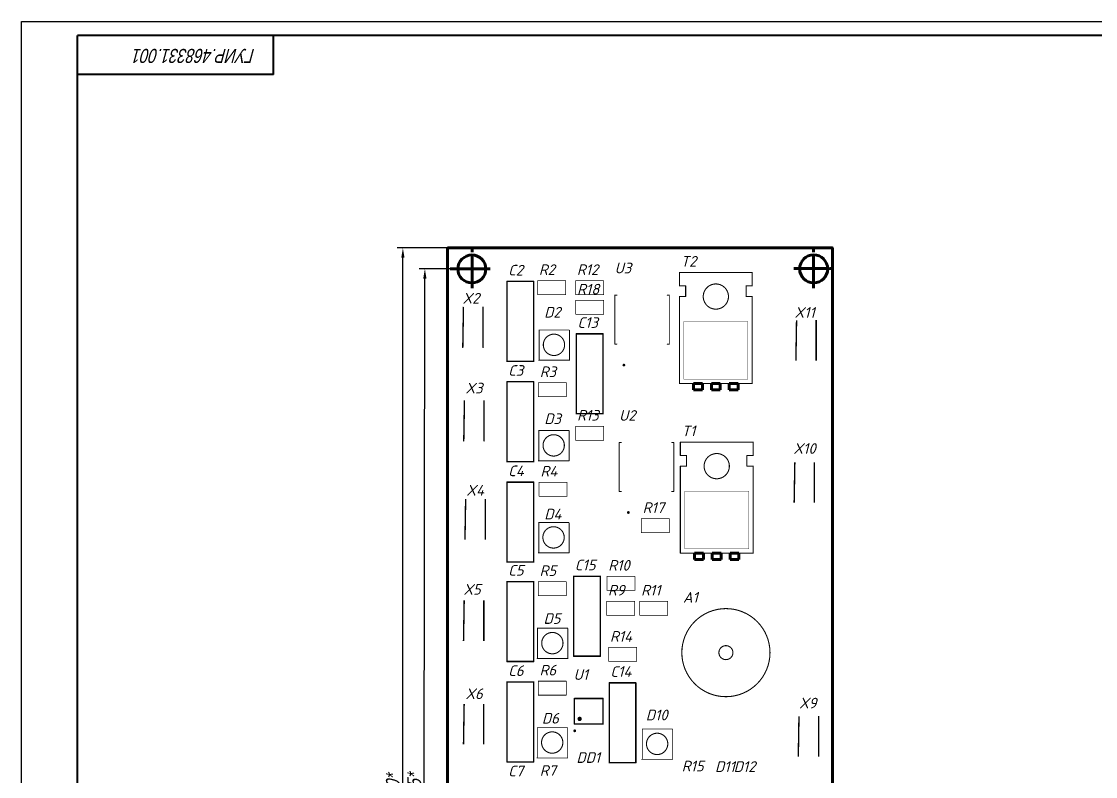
# Model space of a CAD drawing. Header units: millimetres. Extents: x 0 to 9139, y -367 to 2333.
# Drawn here: x 7093.9 to 7477.6, y 2062.6 to 2332.6 of the extents above; entities that cross this region are included whole.
import ezdxf

# ---------------------------------------------------------------- set-up
doc = ezdxf.new("R2010")
doc.units = ezdxf.units.MM
doc.header["$LTSCALE"] = 0.5
doc.linetypes.add('штрихпунктирная', pattern=[25.4, 12.7, -6.35, 0, -6.35])
doc.layers.get('0').update_dxf_attribs({"lineweight": 60})
doc.layers.get('Defpoints').update_dxf_attribs({"color": 5})
doc.layers.add('3-размеры', color=6, linetype='Continuous')
doc.layers.add('KONTUR', color=7, linetype='Continuous')
doc.layers.add('Основная', color=7, linetype='Continuous', lineweight=40)
doc.styles.add('ESKD', font='standarteskd.shx', dxfattribs={"width": 0.8, "oblique": 15})
doc.styles.get("Standard").update_dxf_attribs({"font": 'isocpeui.ttf', "width": 0.9})
doc.dimstyles.new('ISO-25', dxfattribs={"dimtxt": 3.5, "dimasz": 3.5, "dimexe": 2, "dimexo": 0, "dimgap": 1, "dimtad": 1, "dimtoh": 1, "dimdec": 0, "dimtxsty": 'Standard', "dimcen": 2.5, "dimadec": 0, "dimazin": 0, "dimtfac": 1, "dimtdec": 0, "dimtmove": 0, "dimatfit": 3, "dimldrblk": 'DOTSMALL', "dimfxl": 1, "dimarcsym": 0})

# ---------------------------------------------------------------- blocks, each defined once
blk = doc.blocks.new('*D165')
at = {"layer": '3-размеры', "color": 0, "lineweight": -2, "transparency": 16777216}
for p, q in [((7254.93, 2244.12), (7236.04, 2244.15)), ((7237.51, 1875.71), (7238.03, 2240.65)), ((7254.4, 1872.18), (7235.51, 1872.21))]:
    blk.add_line(p, q, dxfattribs=at)
at = {"layer": '3-размеры', "color": 0, "transparency": 16777216}
for points in [[(7237.45, 2240.65), (7238.61, 2240.65), (7238.04, 2244.15)], [(7236.93, 1875.71), (7238.1, 1875.71), (7237.51, 1872.21)]]:
    blk.add_solid(points, dxfattribs=at)
at = {"layer": 'Defpoints', "color": 0, "transparency": 16777216}
for p in [(7238.04, 2244.15), (7254.93, 2244.12), (7254.4, 1872.18)]:
    blk.add_point(p, dxfattribs=at)
at = {"layer": '3-размеры', "color": 0, "lineweight": 30, "transparency": 16777216, "insert": (7234.27, 2058.18), "char_height": 5, "attachment_point": 5, "rotation": 89.919, "style": 'ESKD'}
blk.add_mtext('145*', dxfattribs=at)
blk = doc.blocks.new('_DotSmall')
at = {"color": 0, "linetype": 'ByBlock', "const_width": 0.5}
blk.add_lwpolyline([(-0.0625, 0, 1), (0.0625, 0, 1)], format="xyb", close=True, dxfattribs=at)
blk = doc.blocks.new('*D166')
at = {"layer": '3-размеры', "color": 0, "lineweight": -2, "transparency": 16777216}
for p, q in [((7246.16, 2251.59), (7228.18, 2251.59)), ((7230.18, 1867.59), (7230.18, 2248.09)), ((7246.16, 1864.09), (7228.18, 1864.09))]:
    blk.add_line(p, q, dxfattribs=at)
at = {"layer": '3-размеры', "color": 0, "transparency": 16777216}
for points in [[(7229.59, 2248.09), (7230.76, 2248.09), (7230.18, 2251.59)], [(7229.59, 1867.59), (7230.76, 1867.59), (7230.18, 1864.09)]]:
    blk.add_solid(points, dxfattribs=at)
at = {"layer": 'Defpoints', "color": 0, "transparency": 16777216}
for p in [(7230.18, 2251.59), (7246.16, 2251.59), (7246.16, 1864.09)]:
    blk.add_point(p, dxfattribs=at)
at = {"layer": '3-размеры', "color": 0, "lineweight": 30, "transparency": 16777216, "insert": (7226.68, 2057.84), "char_height": 5, "attachment_point": 5, "rotation": 90, "style": 'ESKD'}
blk.add_mtext('150*', dxfattribs=at)

msp = doc.modelspace()

# ---------------------------------------------------------------- linework, layer by layer
for p, q in [((7246.16, 2251.59), (7246.16, 1876.59)), ((7371.16, 2251.59), (7246.16, 2251.59)), ((7371.16, 2251.59), (7383.66, 2251.59)), ((7383.66, 2251.59), (7383.66, 1864.09)), ((7334.05, 2200.89), (7334.05, 2203.11)), ((7334.05, 2203.11), (7337.22, 2203.11)), ((7337.22, 2203.11), (7337.22, 2200.89)), ((7340.4, 2200.89), (7340.4, 2203.11)), ((7340.4, 2203.11), (7343.57, 2203.11)), ((7343.57, 2203.11), (7343.57, 2200.89)), ((7346.75, 2200.89), (7346.75, 2203.11)), ((7346.75, 2203.11), (7349.92, 2203.11)), ((7349.92, 2203.11), (7349.92, 2200.89)), ((7337.22, 2200.89), (7334.05, 2200.89)), ((7343.57, 2200.89), (7340.4, 2200.89)), ((7349.92, 2200.89), (7346.75, 2200.89)), ((7334.37, 2140.25), (7334.37, 2142.47)), ((7334.37, 2142.47), (7337.54, 2142.47)), ((7337.54, 2142.47), (7337.54, 2140.25)), ((7340.72, 2140.25), (7340.72, 2142.47)), ((7340.72, 2142.47), (7343.89, 2142.47)), ((7343.89, 2142.47), (7343.89, 2140.25)), ((7347.07, 2140.25), (7347.07, 2142.47)), ((7347.07, 2142.47), (7350.24, 2142.47)), ((7350.24, 2142.47), (7350.24, 2140.25)), ((7337.54, 2140.25), (7334.37, 2140.25)), ((7343.89, 2140.25), (7340.72, 2140.25)), ((7350.24, 2140.25), (7347.07, 2140.25))]:
    msp.add_line(p, q)
at = {"linetype": 'штрихпунктирная'}
for p, q in [((7254.93, 2237.26), (7254.93, 2251.18)), ((7376.89, 2237.26), (7376.89, 2251.19)), ((7247.1, 2244.12), (7261.33, 2244.12)), ((7369.82, 2244.24), (7384.05, 2244.24))]:
    msp.add_line(p, q, dxfattribs=at)
at = {"color": 0}
for p, q in [((7254.93, 2249.09), (7254.93, 2239.09)), ((7376.89, 2249.13), (7376.89, 2239.13)), ((7259.82, 2244.12), (7249.82, 2244.13)), ((7371.94, 2244.24), (7381.94, 2244.24))]:
    msp.add_line(p, q, dxfattribs=at)
for points, const_width in [([(7383.91, 2251.84), (7246.16, 2251.59)], 0.5), ([(7246.16, 1864.09), (7246.16, 2251.59)], 0.5), ([(7383.91, 1864.09), (7383.91, 2251.59)], 0.5), ([(7328.97, 2242.8), (7355, 2242.8)], 0.381), ([(7328.97, 2238.04), (7328.97, 2242.8)], 0.381), ([(7355, 2238.04), (7355, 2242.8)], 0.381), ([(7267.37, 2239.63), (7276.9, 2239.63)], 0.5), ([(7267.37, 2211.05), (7267.37, 2239.63)], 0.5), ([(7276.9, 2211.05), (7276.9, 2239.63)], 0.5), ([(7278.29, 2234.9), (7278.29, 2239.9)], 0.25), ([(7278.29, 2239.9), (7288.29, 2239.9)], 0.25), ([(7288.29, 2234.9), (7288.29, 2239.9)], 0.25), ([(7291.86, 2234.9), (7291.86, 2239.9)], 0.25), ([(7291.86, 2239.9), (7301.86, 2239.9)], 0.25), ([(7301.86, 2234.9), (7301.86, 2239.9)], 0.25), ([(7328.97, 2238.04), (7331.19, 2238.04)], 0.381), ([(7331.19, 2234.23), (7331.19, 2238.04)], 0.381), ([(7352.78, 2234.23), (7352.78, 2238.04)], 0.381), ([(7352.78, 2238.04), (7355, 2238.04)], 0.381), ([(7278.29, 2234.9), (7288.29, 2234.9)], 0.25), ([(7291.86, 2234.9), (7301.86, 2234.9)], 0.25), ([(7305.88, 2217.22), (7305.88, 2234.72)], 0.318), ([(7305.88, 2234.72), (7306.63, 2234.72)], 0.318), ([(7324.63, 2234.72), (7325.38, 2234.72)], 0.318), ([(7325.38, 2217.22), (7325.38, 2234.72)], 0.318), ([(7328.97, 2203.11), (7328.97, 2234.23)], 0.381), ([(7328.97, 2234.23), (7331.19, 2234.23)], 0.381), ([(7352.78, 2234.23), (7355, 2234.23)], 0.381), ([(7355, 2203.11), (7355, 2234.23)], 0.381), ([(7251.58, 2216.06), (7251.82, 2230.55)], 0.5), ([(7251.58, 2230.56), (7251.82, 2230.56)], 0.025), ([(7258.83, 2216.06), (7258.83, 2230.57)], 0.5), ([(7258.59, 2230.56), (7258.83, 2230.56)], 0.025), ([(7291.94, 2227.92), (7291.94, 2232.92)], 0.25), ([(7291.94, 2232.92), (7301.94, 2232.92)], 0.25), ([(7301.94, 2227.92), (7301.94, 2232.92)], 0.25), ([(7291.94, 2227.92), (7301.94, 2227.92)], 0.25), ([(7370.58, 2211.28), (7370.82, 2225.78)], 0.5), ([(7377.83, 2211.28), (7377.83, 2225.79)], 0.5), ([(7278.7, 2222.28), (7289.7, 2222.28)], 0.318), ([(7278.86, 2211.45), (7278.86, 2222.28)], 0.318), ([(7289.7, 2211.45), (7289.7, 2222.28)], 0.318), ([(7330.56, 2225.34), (7353.42, 2225.34)], 0.127), ([(7330.56, 2204.7), (7330.56, 2225.34)], 0.127), ([(7353.42, 2204.7), (7353.42, 2225.34)], 0.127), ([(7292.14, 2220.89), (7301.66, 2220.89)], 0.5), ([(7292.14, 2192.32), (7292.14, 2220.89)], 0.5), ([(7301.66, 2192.32), (7301.66, 2220.89)], 0.5), ([(7305.88, 2217.22), (7306.63, 2217.22)], 0.318), ([(7324.63, 2217.22), (7325.38, 2217.22)], 0.318), ([(7267.37, 2211.05), (7276.9, 2211.05)], 0.5), ([(7278.7, 2211.45), (7289.7, 2211.45)], 0.318), ([(7267.37, 2203.75), (7276.9, 2203.75)], 0.5), ([(7267.37, 2175.17), (7267.37, 2203.75)], 0.5), ([(7276.9, 2175.17), (7276.9, 2203.75)], 0.5), ([(7278.61, 2198.39), (7278.61, 2203.39)], 0.25), ([(7278.61, 2203.39), (7288.61, 2203.39)], 0.25), ([(7288.61, 2198.39), (7288.61, 2203.39)], 0.25), ([(7328.97, 2203.11), (7355, 2203.11)], 0.381), ([(7330.56, 2204.7), (7353.42, 2204.7)], 0.127), ([(7251.93, 2182.65), (7252.17, 2197.14)], 0.5), ([(7251.93, 2197.15), (7252.18, 2197.15)], 0.025), ([(7259.18, 2182.65), (7259.18, 2197.16)], 0.5), ([(7258.94, 2197.15), (7259.18, 2197.15)], 0.025), ([(7278.61, 2198.39), (7288.61, 2198.39)], 0.25), ([(7292.14, 2192.32), (7301.66, 2192.32)], 0.5), ([(7291.94, 2182.83), (7291.94, 2187.83)], 0.25), ([(7291.94, 2187.83), (7301.94, 2187.83)], 0.25), ([(7301.94, 2182.83), (7301.94, 2187.83)], 0.25), ([(7278.6, 2186.33), (7289.6, 2186.33)], 0.318), ([(7278.76, 2175.5), (7278.76, 2186.33)], 0.318), ([(7289.6, 2175.5), (7289.6, 2186.33)], 0.318), ([(7291.94, 2182.83), (7301.94, 2182.83)], 0.25), ([(7307.47, 2164.52), (7307.47, 2182.02)], 0.318), ([(7307.47, 2182.02), (7308.22, 2182.02)], 0.318), ([(7326.22, 2182.02), (7326.97, 2182.02)], 0.318), ([(7326.97, 2164.52), (7326.97, 2182.02)], 0.318), ([(7329.29, 2182.16), (7355.32, 2182.16)], 0.381), ([(7329.29, 2177.4), (7329.29, 2182.16)], 0.381), ([(7355.32, 2177.4), (7355.32, 2182.16)], 0.381), ([(7278.6, 2175.5), (7289.6, 2175.5)], 0.318), ([(7329.29, 2177.4), (7331.51, 2177.4)], 0.381), ([(7331.51, 2173.59), (7331.51, 2177.4)], 0.381), ([(7353.1, 2173.59), (7353.1, 2177.4)], 0.381), ([(7353.1, 2177.4), (7355.32, 2177.4)], 0.381), ([(7267.37, 2175.17), (7276.9, 2175.17)], 0.5), ([(7329.29, 2142.47), (7329.29, 2173.59)], 0.381), ([(7329.29, 2173.59), (7331.51, 2173.59)], 0.381), ([(7353.1, 2173.59), (7355.32, 2173.59)], 0.381), ([(7355.32, 2142.47), (7355.32, 2173.59)], 0.381), ([(7369.96, 2160.48), (7370.2, 2174.97)], 0.5), ([(7377.21, 2160.48), (7377.21, 2174.98)], 0.5), ([(7267.37, 2167.87), (7276.9, 2167.87)], 0.5), ([(7267.37, 2139.3), (7267.37, 2167.87)], 0.5), ([(7276.9, 2139.3), (7276.9, 2167.87)], 0.5), ([(7278.84, 2162.83), (7278.84, 2167.83)], 0.25), ([(7278.84, 2167.83), (7288.84, 2167.83)], 0.25), ([(7288.84, 2162.83), (7288.84, 2167.83)], 0.25), ([(7307.47, 2164.52), (7308.22, 2164.52)], 0.318), ([(7326.22, 2164.52), (7326.97, 2164.52)], 0.318), ([(7330.87, 2164.7), (7353.73, 2164.7)], 0.127), ([(7330.87, 2144.06), (7330.87, 2164.7)], 0.127), ([(7353.73, 2144.06), (7353.73, 2164.7)], 0.127), ([(7252.36, 2147.31), (7252.6, 2161.8)], 0.5), ([(7259.61, 2147.31), (7259.61, 2161.81)], 0.5), ([(7278.84, 2162.83), (7288.84, 2162.83)], 0.25), ([(7278.55, 2153.43), (7289.55, 2153.43)], 0.318), ([(7278.71, 2142.6), (7278.71, 2153.43)], 0.318), ([(7289.55, 2142.6), (7289.55, 2153.43)], 0.318), ([(7315.36, 2149.81), (7315.36, 2154.81)], 0.25), ([(7315.36, 2154.81), (7325.36, 2154.81)], 0.25), ([(7325.36, 2149.81), (7325.36, 2154.81)], 0.25), ([(7315.36, 2149.81), (7325.36, 2149.81)], 0.25), ([(7278.55, 2142.6), (7289.55, 2142.6)], 0.318), ([(7329.29, 2142.47), (7355.32, 2142.47)], 0.381), ([(7330.87, 2144.06), (7353.73, 2144.06)], 0.127), ([(7267.37, 2139.3), (7276.9, 2139.3)], 0.5), ([(7291.19, 2134.22), (7300.71, 2134.22)], 0.5), ([(7291.19, 2105.64), (7291.19, 2134.22)], 0.5), ([(7300.71, 2105.64), (7300.71, 2134.22)], 0.5), ([(7303.05, 2129.18), (7303.05, 2134.18)], 0.25), ([(7303.05, 2134.18), (7313.05, 2134.18)], 0.25), ([(7313.05, 2129.18), (7313.05, 2134.18)], 0.25), ([(7267.37, 2132.31), (7276.9, 2132.31)], 0.5), ([(7267.37, 2103.74), (7267.37, 2132.31)], 0.5), ([(7276.9, 2103.74), (7276.9, 2132.31)], 0.5), ([(7278.53, 2127.27), (7278.53, 2132.27)], 0.25), ([(7278.53, 2132.27), (7288.53, 2132.27)], 0.25), ([(7288.53, 2127.27), (7288.53, 2132.27)], 0.25), ([(7251.84, 2111.09), (7252.08, 2125.58)], 0.5), ([(7259.09, 2111.09), (7259.09, 2125.6)], 0.5), ([(7278.53, 2127.27), (7288.53, 2127.27)], 0.25), ([(7303.05, 2129.18), (7313.05, 2129.18)], 0.25), ([(7302.97, 2120.29), (7302.97, 2125.29)], 0.25), ([(7302.97, 2125.29), (7312.97, 2125.29)], 0.25), ([(7312.97, 2120.29), (7312.97, 2125.29)], 0.25), ([(7314.8, 2120.29), (7314.8, 2125.29)], 0.25), ([(7314.8, 2125.29), (7324.8, 2125.29)], 0.25), ([(7324.8, 2120.29), (7324.8, 2125.29)], 0.25), ([(7302.97, 2120.29), (7312.97, 2120.29)], 0.25), ([(7314.8, 2120.29), (7324.8, 2120.29)], 0.25), ([(7278.13, 2115.63), (7289.13, 2115.63)], 0.318), ([(7278.29, 2104.8), (7278.29, 2115.63)], 0.318), ([(7289.13, 2104.8), (7289.13, 2115.63)], 0.318), ([(7303.69, 2103.78), (7303.69, 2108.78)], 0.25), ([(7303.69, 2108.78), (7313.69, 2108.78)], 0.25), ([(7313.69, 2103.78), (7313.69, 2108.78)], 0.25), ([(7267.37, 2103.74), (7276.9, 2103.74)], 0.5), ([(7278.13, 2104.8), (7289.13, 2104.8)], 0.318), ([(7291.19, 2105.64), (7300.71, 2105.64)], 0.5), ([(7303.69, 2103.78), (7313.69, 2103.78)], 0.25), ([(7267.37, 2096.43), (7276.9, 2096.43)], 0.5), ([(7267.37, 2067.86), (7267.37, 2096.43)], 0.5), ([(7276.9, 2067.86), (7276.9, 2096.43)], 0.5), ([(7278.53, 2091.71), (7278.53, 2096.71)], 0.25), ([(7278.53, 2096.71), (7288.53, 2096.71)], 0.25), ([(7288.53, 2091.71), (7288.53, 2096.71)], 0.25), ([(7303.89, 2096.12), (7313.41, 2096.12)], 0.5), ([(7303.89, 2067.54), (7303.89, 2096.12)], 0.5), ([(7313.41, 2067.54), (7313.41, 2096.12)], 0.5), ([(7278.53, 2091.71), (7288.53, 2091.71)], 0.25), ([(7251.83, 2074.08), (7252.07, 2088.57)], 0.5), ([(7259.08, 2074.08), (7259.08, 2088.58)], 0.5), ([(7291.46, 2081.39), (7291.46, 2090.52)], 0.5), ([(7291.46, 2090.52), (7301.71, 2090.52)], 0.5), ([(7301.71, 2081.39), (7301.71, 2090.52)], 0.5), ([(7371.44, 2069.69), (7371.68, 2084.18)], 0.5), ([(7378.69, 2069.69), (7378.69, 2084.2)], 0.5), ([(7278.06, 2080.1), (7289.06, 2080.1)], 0.318), ([(7278.22, 2069.26), (7278.22, 2080.1)], 0.318), ([(7289.06, 2069.26), (7289.06, 2080.1)], 0.318), ([(7291.46, 2081.39), (7301.71, 2081.39)], 0.5), ([(7315.56, 2079.6), (7326.56, 2079.6)], 0.318), ([(7315.72, 2068.77), (7315.72, 2079.6)], 0.318), ([(7326.56, 2068.77), (7326.56, 2079.6)], 0.318), ([(7278.06, 2069.26), (7289.06, 2069.26)], 0.318), ([(7315.56, 2068.77), (7326.56, 2068.77)], 0.318), ([(7267.37, 2067.86), (7276.9, 2067.86)], 0.5), ([(7303.89, 2067.54), (7313.41, 2067.54)], 0.5)]:
    msp.add_lwpolyline(points, dxfattribs=dict(const_width=const_width))
for points, const_width in [([(7328.87, 2242.8, 1), (7329.06, 2242.8, 1)], 0.191), ([(7328.87, 2242.8, 1), (7329.06, 2242.8, 1)], 0.191), ([(7354.91, 2242.8, 1), (7355.1, 2242.8, 1)], 0.191), ([(7354.91, 2242.8, 1), (7355.1, 2242.8, 1)], 0.191), ([(7267.37, 2239.5, 1), (7267.37, 2239.75, 1)], 0.25), ([(7267.37, 2239.5, 1), (7267.37, 2239.75, 1)], 0.25), ([(7276.9, 2239.5, 1), (7276.9, 2239.75, 1)], 0.25), ([(7276.9, 2239.5, 1), (7276.9, 2239.75, 1)], 0.25), ([(7278.23, 2239.9, 1), (7278.35, 2239.9, 1)], 0.125), ([(7278.23, 2239.9, 1), (7278.35, 2239.9, 1)], 0.125), ([(7288.23, 2239.9, 1), (7288.35, 2239.9, 1)], 0.125), ([(7288.23, 2239.9, 1), (7288.35, 2239.9, 1)], 0.125), ([(7291.8, 2239.9, 1), (7291.92, 2239.9, 1)], 0.125), ([(7291.8, 2239.9, 1), (7291.92, 2239.9, 1)], 0.125), ([(7301.8, 2239.9, 1), (7301.92, 2239.9, 1)], 0.125), ([(7301.8, 2239.9, 1), (7301.92, 2239.9, 1)], 0.125), ([(7328.87, 2238.04, 1), (7329.06, 2238.04, 1)], 0.191), ([(7328.87, 2238.04, 1), (7329.06, 2238.04, 1)], 0.191), ([(7331.1, 2238.04, 1), (7331.29, 2238.04, 1)], 0.191), ([(7331.1, 2238.04, 1), (7331.29, 2238.04, 1)], 0.191), ([(7346.49, 2234.23, 1), (7337.48, 2234.23, 1)], 0.381), ([(7352.69, 2238.04, 1), (7352.88, 2238.04, 1)], 0.191), ([(7352.69, 2238.04, 1), (7352.88, 2238.04, 1)], 0.191), ([(7354.91, 2238.04, 1), (7355.1, 2238.04, 1)], 0.191), ([(7354.91, 2238.04, 1), (7355.1, 2238.04, 1)], 0.191), ([(7278.23, 2234.9, 1), (7278.35, 2234.9, 1)], 0.125), ([(7278.23, 2234.9, 1), (7278.35, 2234.9, 1)], 0.125), ([(7288.23, 2234.9, 1), (7288.35, 2234.9, 1)], 0.125), ([(7288.23, 2234.9, 1), (7288.35, 2234.9, 1)], 0.125), ([(7291.8, 2234.9, 1), (7291.92, 2234.9, 1)], 0.125), ([(7291.8, 2234.9, 1), (7291.92, 2234.9, 1)], 0.125), ([(7301.8, 2234.9, 1), (7301.92, 2234.9, 1)], 0.125), ([(7301.8, 2234.9, 1), (7301.92, 2234.9, 1)], 0.125), ([(7305.88, 2234.64, 1), (7305.88, 2234.8, 1)], 0.159), ([(7305.88, 2234.64, 1), (7305.88, 2234.8, 1)], 0.159), ([(7306.63, 2234.64, 1), (7306.63, 2234.8, 1)], 0.159), ([(7324.63, 2234.64, 1), (7324.63, 2234.8, 1)], 0.159), ([(7325.38, 2234.64, 1), (7325.38, 2234.8, 1)], 0.159), ([(7325.38, 2234.64, 1), (7325.38, 2234.8, 1)], 0.159), ([(7328.87, 2234.23, 1), (7329.06, 2234.23, 1)], 0.191), ([(7328.87, 2234.23, 1), (7329.06, 2234.23, 1)], 0.191), ([(7331.1, 2234.23, 1), (7331.29, 2234.23, 1)], 0.191), ([(7331.1, 2234.23, 1), (7331.29, 2234.23, 1)], 0.191), ([(7337.38, 2234.23, 1), (7337.57, 2234.23, 1)], 0.191), ([(7346.4, 2234.23, 1), (7346.59, 2234.23, 1)], 0.191), ([(7352.69, 2234.23, 1), (7352.88, 2234.23, 1)], 0.191), ([(7352.69, 2234.23, 1), (7352.88, 2234.23, 1)], 0.191), ([(7354.91, 2234.23, 1), (7355.1, 2234.23, 1)], 0.191), ([(7354.91, 2234.23, 1), (7355.1, 2234.23, 1)], 0.191), ([(7251.58, 2230.55, 1), (7251.58, 2230.57, 1)], 0.0125), ([(7251.82, 2230.55, 1), (7251.82, 2230.57, 1)], 0.0125), ([(7251.82, 2230.55, 1), (7251.82, 2230.57, 1)], 0.0125), ([(7258.59, 2230.55, 1), (7258.59, 2230.57, 1)], 0.0125), ([(7258.59, 2230.55, 1), (7258.59, 2230.57, 1)], 0.0125), ([(7258.83, 2230.55, 1), (7258.83, 2230.57, 1)], 0.0125), ([(7291.88, 2232.92, 1), (7292, 2232.92, 1)], 0.125), ([(7291.88, 2232.92, 1), (7292, 2232.92, 1)], 0.125), ([(7301.88, 2232.92, 1), (7302, 2232.92, 1)], 0.125), ([(7301.88, 2232.92, 1), (7302, 2232.92, 1)], 0.125), ([(7291.88, 2227.92, 1), (7292, 2227.92, 1)], 0.125), ([(7291.88, 2227.92, 1), (7292, 2227.92, 1)], 0.125), ([(7301.88, 2227.92, 1), (7302, 2227.92, 1)], 0.125), ([(7301.88, 2227.92, 1), (7302, 2227.92, 1)], 0.125), ([(7330.52, 2225.34, 1), (7330.59, 2225.34, 1)], 0.0635), ([(7330.52, 2225.34, 1), (7330.59, 2225.34, 1)], 0.0635), ([(7353.38, 2225.34, 1), (7353.45, 2225.34, 1)], 0.0635), ([(7353.38, 2225.34, 1), (7353.45, 2225.34, 1)], 0.0635), ([(7287.88, 2216.2, 1.219316), (7280.41, 2216.26, 0.825873)], 0.381), ([(7292.14, 2220.77, 1), (7292.14, 2221.02, 1)], 0.25), ([(7292.14, 2220.77, 1), (7292.14, 2221.02, 1)], 0.25), ([(7301.66, 2220.77, 1), (7301.66, 2221.02, 1)], 0.25), ([(7301.66, 2220.77, 1), (7301.66, 2221.02, 1)], 0.25), ([(7251.58, 2215.93, 1), (7251.58, 2216.18, 1)], 0.25), ([(7258.83, 2215.93, 1), (7258.83, 2216.18, 1)], 0.25), ([(7305.88, 2217.14, 1), (7305.88, 2217.3, 1)], 0.159), ([(7305.88, 2217.14, 1), (7305.88, 2217.3, 1)], 0.159), ([(7306.63, 2217.14, 1), (7306.63, 2217.3, 1)], 0.159), ([(7324.63, 2217.14, 1), (7324.63, 2217.3, 1)], 0.159), ([(7325.38, 2217.14, 1), (7325.38, 2217.3, 1)], 0.159), ([(7325.38, 2217.14, 1), (7325.38, 2217.3, 1)], 0.159), ([(7267.37, 2210.93, 1), (7267.37, 2211.18, 1)], 0.25), ([(7267.37, 2210.93, 1), (7267.37, 2211.18, 1)], 0.25), ([(7276.9, 2210.93, 1), (7276.9, 2211.18, 1)], 0.25), ([(7276.9, 2210.93, 1), (7276.9, 2211.18, 1)], 0.25), ([(7278.7, 2211.37, 1), (7278.7, 2211.53, 1)], 0.159), ([(7278.7, 2211.37, 1), (7278.7, 2211.53, 1)], 0.159), ([(7289.7, 2211.37, 1), (7289.7, 2211.53, 1)], 0.159), ([(7289.7, 2211.37, 1), (7289.7, 2211.53, 1)], 0.159), ([(7309.13, 2209.97, 1), (7309.13, 2209.47, 1)], 0.5), ([(7309.13, 2209.85, 1), (7309.13, 2210.1, 1)], 0.25), ([(7309.13, 2209.35, 1), (7309.13, 2209.6, 1)], 0.25), ([(7267.37, 2203.62, 1), (7267.37, 2203.87, 1)], 0.25), ([(7267.37, 2203.62, 1), (7267.37, 2203.87, 1)], 0.25), ([(7276.9, 2203.62, 1), (7276.9, 2203.87, 1)], 0.25), ([(7276.9, 2203.62, 1), (7276.9, 2203.87, 1)], 0.25), ([(7278.54, 2203.39, 1), (7278.67, 2203.39, 1)], 0.125), ([(7278.54, 2203.39, 1), (7278.67, 2203.39, 1)], 0.125), ([(7288.54, 2203.39, 1), (7288.67, 2203.39, 1)], 0.125), ([(7288.54, 2203.39, 1), (7288.67, 2203.39, 1)], 0.125), ([(7328.87, 2203.11, 1), (7329.06, 2203.11, 1)], 0.191), ([(7328.87, 2203.11, 1), (7329.06, 2203.11, 1)], 0.191), ([(7330.52, 2204.7, 1), (7330.59, 2204.7, 1)], 0.0635), ([(7330.52, 2204.7, 1), (7330.59, 2204.7, 1)], 0.0635), ([(7353.38, 2204.7, 1), (7353.45, 2204.7, 1)], 0.0635), ([(7353.38, 2204.7, 1), (7353.45, 2204.7, 1)], 0.0635), ([(7354.91, 2203.11, 1), (7355.1, 2203.11, 1)], 0.191), ([(7354.91, 2203.11, 1), (7355.1, 2203.11, 1)], 0.191), ([(7251.93, 2197.14, 1), (7251.93, 2197.16, 1)], 0.0125), ([(7252.18, 2197.14, 1), (7252.18, 2197.16, 1)], 0.0125), ([(7252.18, 2197.14, 1), (7252.18, 2197.16, 1)], 0.0125), ([(7258.94, 2197.14, 1), (7258.94, 2197.16, 1)], 0.0125), ([(7258.94, 2197.14, 1), (7258.94, 2197.16, 1)], 0.0125), ([(7259.18, 2197.14, 1), (7259.18, 2197.16, 1)], 0.0125), ([(7278.54, 2198.39, 1), (7278.67, 2198.39, 1)], 0.125), ([(7278.54, 2198.39, 1), (7278.67, 2198.39, 1)], 0.125), ([(7288.54, 2198.39, 1), (7288.67, 2198.39, 1)], 0.125), ([(7288.54, 2198.39, 1), (7288.67, 2198.39, 1)], 0.125), ([(7292.14, 2192.19, 1), (7292.14, 2192.44, 1)], 0.25), ([(7292.14, 2192.19, 1), (7292.14, 2192.44, 1)], 0.25), ([(7301.66, 2192.19, 1), (7301.66, 2192.44, 1)], 0.25), ([(7301.66, 2192.19, 1), (7301.66, 2192.44, 1)], 0.25), ([(7291.88, 2187.83, 1), (7292, 2187.83, 1)], 0.125), ([(7291.88, 2187.83, 1), (7292, 2187.83, 1)], 0.125), ([(7301.88, 2187.83, 1), (7302, 2187.83, 1)], 0.125), ([(7301.88, 2187.83, 1), (7302, 2187.83, 1)], 0.125), ([(7287.78, 2180.25, 1.219316), (7280.32, 2180.31, 0.825873)], 0.381), ([(7251.93, 2182.52, 1), (7251.93, 2182.77, 1)], 0.25), ([(7259.18, 2182.52, 1), (7259.18, 2182.77, 1)], 0.25), ([(7291.88, 2182.83, 1), (7292, 2182.83, 1)], 0.125), ([(7291.88, 2182.83, 1), (7292, 2182.83, 1)], 0.125), ([(7301.88, 2182.83, 1), (7302, 2182.83, 1)], 0.125), ([(7301.88, 2182.83, 1), (7302, 2182.83, 1)], 0.125), ([(7307.47, 2181.94, 1), (7307.47, 2182.1, 1)], 0.159), ([(7307.47, 2181.94, 1), (7307.47, 2182.1, 1)], 0.159), ([(7308.22, 2181.94, 1), (7308.22, 2182.1, 1)], 0.159), ([(7326.22, 2181.94, 1), (7326.22, 2182.1, 1)], 0.159), ([(7326.97, 2181.94, 1), (7326.97, 2182.1, 1)], 0.159), ([(7326.97, 2181.94, 1), (7326.97, 2182.1, 1)], 0.159), ([(7329.19, 2182.16, 1), (7329.38, 2182.16, 1)], 0.191), ([(7329.19, 2182.16, 1), (7329.38, 2182.16, 1)], 0.191), ([(7355.23, 2182.16, 1), (7355.42, 2182.16, 1)], 0.191), ([(7355.23, 2182.16, 1), (7355.42, 2182.16, 1)], 0.191), ([(7278.6, 2175.42, 1), (7278.6, 2175.58, 1)], 0.159), ([(7278.6, 2175.42, 1), (7278.6, 2175.58, 1)], 0.159), ([(7289.6, 2175.42, 1), (7289.6, 2175.58, 1)], 0.159), ([(7289.6, 2175.42, 1), (7289.6, 2175.58, 1)], 0.159), ([(7329.19, 2177.4, 1), (7329.38, 2177.4, 1)], 0.191), ([(7329.19, 2177.4, 1), (7329.38, 2177.4, 1)], 0.191), ([(7331.41, 2177.4, 1), (7331.6, 2177.4, 1)], 0.191), ([(7331.41, 2177.4, 1), (7331.6, 2177.4, 1)], 0.191), ([(7346.81, 2173.59, 1), (7337.79, 2173.59, 1)], 0.381), ([(7353, 2177.4, 1), (7353.19, 2177.4, 1)], 0.191), ([(7353, 2177.4, 1), (7353.19, 2177.4, 1)], 0.191), ([(7355.23, 2177.4, 1), (7355.42, 2177.4, 1)], 0.191), ([(7355.23, 2177.4, 1), (7355.42, 2177.4, 1)], 0.191), ([(7267.37, 2175.05, 1), (7267.37, 2175.3, 1)], 0.25), ([(7267.37, 2175.05, 1), (7267.37, 2175.3, 1)], 0.25), ([(7276.9, 2175.05, 1), (7276.9, 2175.3, 1)], 0.25), ([(7276.9, 2175.05, 1), (7276.9, 2175.3, 1)], 0.25), ([(7329.19, 2173.59, 1), (7329.38, 2173.59, 1)], 0.191), ([(7329.19, 2173.59, 1), (7329.38, 2173.59, 1)], 0.191), ([(7331.41, 2173.59, 1), (7331.6, 2173.59, 1)], 0.191), ([(7331.41, 2173.59, 1), (7331.6, 2173.59, 1)], 0.191), ([(7337.7, 2173.59, 1), (7337.89, 2173.59, 1)], 0.191), ([(7346.72, 2173.59, 1), (7346.91, 2173.59, 1)], 0.191), ([(7353, 2173.59, 1), (7353.19, 2173.59, 1)], 0.191), ([(7353, 2173.59, 1), (7353.19, 2173.59, 1)], 0.191), ([(7355.23, 2173.59, 1), (7355.42, 2173.59, 1)], 0.191), ([(7355.23, 2173.59, 1), (7355.42, 2173.59, 1)], 0.191), ([(7267.37, 2167.75, 1), (7267.37, 2168, 1)], 0.25), ([(7267.37, 2167.75, 1), (7267.37, 2168, 1)], 0.25), ([(7276.9, 2167.75, 1), (7276.9, 2168, 1)], 0.25), ([(7276.9, 2167.75, 1), (7276.9, 2168, 1)], 0.25), ([(7278.78, 2167.83, 1), (7278.91, 2167.83, 1)], 0.125), ([(7278.78, 2167.83, 1), (7278.91, 2167.83, 1)], 0.125), ([(7288.78, 2167.83, 1), (7288.91, 2167.83, 1)], 0.125), ([(7288.78, 2167.83, 1), (7288.91, 2167.83, 1)], 0.125), ([(7307.47, 2164.44, 1), (7307.47, 2164.6, 1)], 0.159), ([(7307.47, 2164.44, 1), (7307.47, 2164.6, 1)], 0.159), ([(7308.22, 2164.44, 1), (7308.22, 2164.6, 1)], 0.159), ([(7326.22, 2164.44, 1), (7326.22, 2164.6, 1)], 0.159), ([(7326.97, 2164.44, 1), (7326.97, 2164.6, 1)], 0.159), ([(7326.97, 2164.44, 1), (7326.97, 2164.6, 1)], 0.159), ([(7330.84, 2164.7, 1), (7330.9, 2164.7, 1)], 0.0635), ([(7330.84, 2164.7, 1), (7330.9, 2164.7, 1)], 0.0635), ([(7353.7, 2164.7, 1), (7353.76, 2164.7, 1)], 0.0635), ([(7353.7, 2164.7, 1), (7353.76, 2164.7, 1)], 0.0635), ([(7278.78, 2162.83, 1), (7278.91, 2162.83, 1)], 0.125), ([(7278.78, 2162.83, 1), (7278.91, 2162.83, 1)], 0.125), ([(7288.78, 2162.83, 1), (7288.91, 2162.83, 1)], 0.125), ([(7288.78, 2162.83, 1), (7288.91, 2162.83, 1)], 0.125), ([(7310.72, 2157.27, 1), (7310.72, 2156.77, 1)], 0.5), ([(7310.72, 2157.14, 1), (7310.72, 2157.39, 1)], 0.25), ([(7310.72, 2156.64, 1), (7310.72, 2156.89, 1)], 0.25), ([(7315.29, 2154.81, 1), (7315.42, 2154.81, 1)], 0.125), ([(7315.29, 2154.81, 1), (7315.42, 2154.81, 1)], 0.125), ([(7325.29, 2154.81, 1), (7325.42, 2154.81, 1)], 0.125), ([(7325.29, 2154.81, 1), (7325.42, 2154.81, 1)], 0.125), ([(7287.73, 2147.35, 1.219316), (7280.26, 2147.41, 0.825873)], 0.381), ([(7315.29, 2149.81, 1), (7315.42, 2149.81, 1)], 0.125), ([(7315.29, 2149.81, 1), (7315.42, 2149.81, 1)], 0.125), ([(7325.29, 2149.81, 1), (7325.42, 2149.81, 1)], 0.125), ([(7325.29, 2149.81, 1), (7325.42, 2149.81, 1)], 0.125), ([(7278.55, 2142.52, 1), (7278.55, 2142.68, 1)], 0.159), ([(7278.55, 2142.52, 1), (7278.55, 2142.68, 1)], 0.159), ([(7289.55, 2142.52, 1), (7289.55, 2142.68, 1)], 0.159), ([(7289.55, 2142.52, 1), (7289.55, 2142.68, 1)], 0.159), ([(7329.19, 2142.47, 1), (7329.38, 2142.47, 1)], 0.191), ([(7329.19, 2142.47, 1), (7329.38, 2142.47, 1)], 0.191), ([(7330.84, 2144.06, 1), (7330.9, 2144.06, 1)], 0.0635), ([(7330.84, 2144.06, 1), (7330.9, 2144.06, 1)], 0.0635), ([(7353.7, 2144.06, 1), (7353.76, 2144.06, 1)], 0.0635), ([(7353.7, 2144.06, 1), (7353.76, 2144.06, 1)], 0.0635), ([(7355.23, 2142.47, 1), (7355.42, 2142.47, 1)], 0.191), ([(7355.23, 2142.47, 1), (7355.42, 2142.47, 1)], 0.191), ([(7267.37, 2139.17, 1), (7267.37, 2139.42, 1)], 0.25), ([(7267.37, 2139.17, 1), (7267.37, 2139.42, 1)], 0.25), ([(7276.9, 2139.17, 1), (7276.9, 2139.42, 1)], 0.25), ([(7276.9, 2139.17, 1), (7276.9, 2139.42, 1)], 0.25), ([(7291.19, 2134.09, 1), (7291.19, 2134.34, 1)], 0.25), ([(7291.19, 2134.09, 1), (7291.19, 2134.34, 1)], 0.25), ([(7300.71, 2134.09, 1), (7300.71, 2134.34, 1)], 0.25), ([(7300.71, 2134.09, 1), (7300.71, 2134.34, 1)], 0.25), ([(7302.99, 2134.18, 1), (7303.12, 2134.18, 1)], 0.125), ([(7302.99, 2134.18, 1), (7303.12, 2134.18, 1)], 0.125), ([(7312.99, 2134.18, 1), (7313.12, 2134.18, 1)], 0.125), ([(7312.99, 2134.18, 1), (7313.12, 2134.18, 1)], 0.125), ([(7267.37, 2132.19, 1), (7267.37, 2132.44, 1)], 0.25), ([(7267.37, 2132.19, 1), (7267.37, 2132.44, 1)], 0.25), ([(7276.9, 2132.19, 1), (7276.9, 2132.44, 1)], 0.25), ([(7276.9, 2132.19, 1), (7276.9, 2132.44, 1)], 0.25), ([(7278.46, 2132.27, 1), (7278.59, 2132.27, 1)], 0.125), ([(7278.46, 2132.27, 1), (7278.59, 2132.27, 1)], 0.125), ([(7288.46, 2132.27, 1), (7288.59, 2132.27, 1)], 0.125), ([(7288.46, 2132.27, 1), (7288.59, 2132.27, 1)], 0.125), ([(7278.46, 2127.27, 1), (7278.59, 2127.27, 1)], 0.125), ([(7278.46, 2127.27, 1), (7278.59, 2127.27, 1)], 0.125), ([(7288.46, 2127.27, 1), (7288.59, 2127.27, 1)], 0.125), ([(7288.46, 2127.27, 1), (7288.59, 2127.27, 1)], 0.125), ([(7302.99, 2129.18, 1), (7303.12, 2129.18, 1)], 0.125), ([(7302.99, 2129.18, 1), (7303.12, 2129.18, 1)], 0.125), ([(7312.99, 2129.18, 1), (7313.12, 2129.18, 1)], 0.125), ([(7312.99, 2129.18, 1), (7313.12, 2129.18, 1)], 0.125), ([(7302.91, 2125.29, 1), (7303.04, 2125.29, 1)], 0.125), ([(7302.91, 2125.29, 1), (7303.04, 2125.29, 1)], 0.125), ([(7312.91, 2125.29, 1), (7313.04, 2125.29, 1)], 0.125), ([(7312.91, 2125.29, 1), (7313.04, 2125.29, 1)], 0.125), ([(7314.74, 2125.29, 1), (7314.86, 2125.29, 1)], 0.125), ([(7314.74, 2125.29, 1), (7314.86, 2125.29, 1)], 0.125), ([(7324.74, 2125.29, 1), (7324.86, 2125.29, 1)], 0.125), ([(7324.74, 2125.29, 1), (7324.86, 2125.29, 1)], 0.125), ([(7361.33, 2106.91, 1), (7329.83, 2106.91, 1)], 0.381), ([(7302.91, 2120.29, 1), (7303.04, 2120.29, 1)], 0.125), ([(7302.91, 2120.29, 1), (7303.04, 2120.29, 1)], 0.125), ([(7312.91, 2120.29, 1), (7313.04, 2120.29, 1)], 0.125), ([(7312.91, 2120.29, 1), (7313.04, 2120.29, 1)], 0.125), ([(7314.74, 2120.29, 1), (7314.86, 2120.29, 1)], 0.125), ([(7314.74, 2120.29, 1), (7314.86, 2120.29, 1)], 0.125), ([(7324.74, 2120.29, 1), (7324.86, 2120.29, 1)], 0.125), ([(7324.74, 2120.29, 1), (7324.86, 2120.29, 1)], 0.125), ([(7287.3, 2109.55, 1.219316), (7279.84, 2109.61, 0.825873)], 0.381), ([(7303.63, 2108.78, 1), (7303.75, 2108.78, 1)], 0.125), ([(7303.63, 2108.78, 1), (7303.75, 2108.78, 1)], 0.125), ([(7313.63, 2108.78, 1), (7313.75, 2108.78, 1)], 0.125), ([(7313.63, 2108.78, 1), (7313.75, 2108.78, 1)], 0.125), ([(7329.73, 2106.91, 1), (7329.92, 2106.91, 1)], 0.191), ([(7348.08, 2106.91, 1), (7343.08, 2106.91, 1)], 0.381), ([(7342.98, 2106.91, 1), (7343.17, 2106.91, 1)], 0.191), ([(7347.98, 2106.91, 1), (7348.17, 2106.91, 1)], 0.191), ([(7361.23, 2106.91, 1), (7361.42, 2106.91, 1)], 0.191), ([(7267.37, 2103.61, 1), (7267.37, 2103.86, 1)], 0.25), ([(7267.37, 2103.61, 1), (7267.37, 2103.86, 1)], 0.25), ([(7276.9, 2103.61, 1), (7276.9, 2103.86, 1)], 0.25), ([(7276.9, 2103.61, 1), (7276.9, 2103.86, 1)], 0.25), ([(7278.13, 2104.72, 1), (7278.13, 2104.88, 1)], 0.159), ([(7278.13, 2104.72, 1), (7278.13, 2104.88, 1)], 0.159), ([(7289.13, 2104.72, 1), (7289.13, 2104.88, 1)], 0.159), ([(7289.13, 2104.72, 1), (7289.13, 2104.88, 1)], 0.159), ([(7291.19, 2105.52, 1), (7291.19, 2105.77, 1)], 0.25), ([(7291.19, 2105.52, 1), (7291.19, 2105.77, 1)], 0.25), ([(7300.71, 2105.52, 1), (7300.71, 2105.77, 1)], 0.25), ([(7300.71, 2105.52, 1), (7300.71, 2105.77, 1)], 0.25), ([(7303.63, 2103.78, 1), (7303.75, 2103.78, 1)], 0.125), ([(7303.63, 2103.78, 1), (7303.75, 2103.78, 1)], 0.125), ([(7313.63, 2103.78, 1), (7313.75, 2103.78, 1)], 0.125), ([(7313.63, 2103.78, 1), (7313.75, 2103.78, 1)], 0.125), ([(7267.37, 2096.31, 1), (7267.37, 2096.56, 1)], 0.25), ([(7267.37, 2096.31, 1), (7267.37, 2096.56, 1)], 0.25), ([(7276.9, 2096.31, 1), (7276.9, 2096.56, 1)], 0.25), ([(7276.9, 2096.31, 1), (7276.9, 2096.56, 1)], 0.25), ([(7278.46, 2096.71, 1), (7278.59, 2096.71, 1)], 0.125), ([(7278.46, 2096.71, 1), (7278.59, 2096.71, 1)], 0.125), ([(7288.46, 2096.71, 1), (7288.59, 2096.71, 1)], 0.125), ([(7288.46, 2096.71, 1), (7288.59, 2096.71, 1)], 0.125), ([(7303.89, 2095.99, 1), (7303.89, 2096.24, 1)], 0.25), ([(7303.89, 2095.99, 1), (7303.89, 2096.24, 1)], 0.25), ([(7313.41, 2095.99, 1), (7313.41, 2096.24, 1)], 0.25), ([(7313.41, 2095.99, 1), (7313.41, 2096.24, 1)], 0.25), ([(7278.46, 2091.71, 1), (7278.59, 2091.71, 1)], 0.125), ([(7278.46, 2091.71, 1), (7278.59, 2091.71, 1)], 0.125), ([(7288.46, 2091.71, 1), (7288.59, 2091.71, 1)], 0.125), ([(7288.46, 2091.71, 1), (7288.59, 2091.71, 1)], 0.125), ([(7291.46, 2090.39, 1), (7291.46, 2090.64, 1)], 0.25), ([(7291.46, 2090.39, 1), (7291.46, 2090.64, 1)], 0.25), ([(7301.71, 2090.39, 1), (7301.71, 2090.64, 1)], 0.25), ([(7301.71, 2090.39, 1), (7301.71, 2090.64, 1)], 0.25), ([(7293.33, 2083.61, 1), (7293.33, 2082.81, 1)], 0.75), ([(7293.33, 2083.42, 1), (7293.33, 2083.79, 1)], 0.375), ([(7291.46, 2081.27, 1), (7291.46, 2081.52, 1)], 0.25), ([(7291.46, 2081.27, 1), (7291.46, 2081.52, 1)], 0.25), ([(7293.33, 2082.62, 1), (7293.33, 2082.99, 1)], 0.375), ([(7301.71, 2081.27, 1), (7301.71, 2081.52, 1)], 0.25), ([(7301.71, 2081.27, 1), (7301.71, 2081.52, 1)], 0.25), ([(7287.24, 2074.01, 1.219316), (7279.78, 2074.08, 0.825873)], 0.381), ([(7291.58, 2079.21, 1), (7291.58, 2078.71, 1)], 0.5), ([(7291.58, 2079.08, 1), (7291.58, 2079.33, 1)], 0.25), ([(7291.58, 2078.58, 1), (7291.58, 2078.83, 1)], 0.25), ([(7324.73, 2073.52, 1.219316), (7317.27, 2073.58, 0.825873)], 0.381), ([(7278.06, 2069.18, 1), (7278.06, 2069.34, 1)], 0.159), ([(7278.06, 2069.18, 1), (7278.06, 2069.34, 1)], 0.159), ([(7289.06, 2069.18, 1), (7289.06, 2069.34, 1)], 0.159), ([(7289.06, 2069.18, 1), (7289.06, 2069.34, 1)], 0.159), ([(7315.56, 2068.69, 1), (7315.56, 2068.85, 1)], 0.159), ([(7315.56, 2068.69, 1), (7315.56, 2068.85, 1)], 0.159), ([(7326.56, 2068.69, 1), (7326.56, 2068.85, 1)], 0.159), ([(7326.56, 2068.69, 1), (7326.56, 2068.85, 1)], 0.159), ([(7267.37, 2067.73, 1), (7267.37, 2067.98, 1)], 0.25), ([(7267.37, 2067.73, 1), (7267.37, 2067.98, 1)], 0.25), ([(7276.9, 2067.73, 1), (7276.9, 2067.98, 1)], 0.25), ([(7276.9, 2067.73, 1), (7276.9, 2067.98, 1)], 0.25), ([(7303.89, 2067.42, 1), (7303.89, 2067.67, 1)], 0.25), ([(7303.89, 2067.42, 1), (7303.89, 2067.67, 1)], 0.25), ([(7313.41, 2067.42, 1), (7313.41, 2067.67, 1)], 0.25), ([(7313.41, 2067.42, 1), (7313.41, 2067.67, 1)], 0.25)]:
    msp.add_lwpolyline(points, format="xyb", close=True, dxfattribs=dict(const_width=const_width))
for centre in [(7254.82, 2244.09), (7376.94, 2244.13)]:
    msp.add_circle(centre, 5)
at = {"layer": 'KONTUR'}
for p, q in [((7093.92, 1738.58), (7093.92, 2332.58)), ((7093.92, 2332.58), (7934.92, 2332.58))]:
    msp.add_line(p, q, dxfattribs=at)
at = {"layer": 'Основная'}
for p, q in [((7113.92, 1783.58), (7113.92, 2327.58)), ((7929.92, 2327.58), (7113.92, 2327.58)), ((7183.92, 2313.58), (7183.92, 2327.58)), ((7183.92, 2313.58), (7113.92, 2313.58))]:
    msp.add_line(p, q, dxfattribs=at)

# ---------------------------------------------------------------- texts
for s, p in [('T2', (7329.44, 2244.93)), ('C2', (7267.79, 2241.75)), ('R2', (7278.77, 2241.94)), ('R12', (7292.34, 2241.94)), ('U3', (7305.82, 2242.52)), ('R18', (7292.42, 2234.96)), ('X2', (7251.49, 2231.71)), ('D2', (7280.66, 2226.73)), ('X11', (7370.1, 2226.63)), ('C13', (7292.55, 2223.02)), ('C3', (7267.79, 2205.88)), ('R3', (7279.09, 2205.43)), ('X3', (7252.55, 2199.58)), ('D3', (7280.69, 2188.62)), ('R13', (7292.42, 2189.87)), ('U2', (7307.41, 2189.81)), ('T1', (7329.76, 2184.29)), ('X10', (7369.71, 2177.99)), ('C4', (7267.79, 2170)), ('R4', (7279.33, 2169.87)), ('X4', (7252.87, 2163.05)), ('R17', (7315.84, 2156.85)), ('D4', (7280.69, 2154.54)), ('C5', (7267.79, 2134.44)), ('R5', (7279.01, 2134.31)), ('C15', (7291.6, 2136.34)), ('R10', (7303.54, 2136.22)), ('X5', (7251.8, 2127.62)), ('R9', (7303.46, 2127.33)), ('R11', (7315.28, 2127.33)), ('A1', (7330.24, 2124.79)), ('D5', (7280.43, 2117.21)), ('R14', (7304.17, 2110.82)), ('C6', (7267.79, 2098.56)), ('R6', (7279.01, 2098.75)), ('U1', (7291.15, 2097.16)), ('C14', (7304.3, 2098.24)), ('X6', (7252.52, 2090.31)), ('X9', (7371.74, 2086.97)), ('D6', (7279.86, 2081.55)), ('D10', (7316.96, 2082.71)), ('DD1', (7292.17, 2067.51)), ('R15', (7329.81, 2064.46)), ('C7', (7267.79, 2062.68)), ('R7', (7279.09, 2062.87)), ('D11', (7341.7, 2064.27)), ('D12', (7348.37, 2064.27))]:
    msp.add_text(s, height=3.81).set_placement(p)
at = {"color": 0, "insert": (7177.45, 2317.76), "char_height": 5, "attachment_point": 1, "rotation": 180}
msp.add_mtext_dynamic_manual_height_columns('{\\Fstandarteskd|c204;\\Q15;\\W0.8;\\C256;ГУИР.468331.001}', width=88.7975, gutter_width=50, heights=[0], dxfattribs=at)

# ---------------------------------------------------------------- dimensions: what is measured, and where the dimension line sits
at = {"layer": '3-размеры', "lineweight": 30}
dim = msp.add_linear_dim(base=(7230.18, 2251.59), p1=(7246.16, 1864.09), p2=(7246.16, 2251.59), angle=90, text='150*', dimstyle='ISO-25', override={"dimtxt": 5, "dimtxsty": 'ESKD'}, dxfattribs=at)
dim.commit()
dim.dimension.update_dxf_attribs({"geometry": '*D166', "text_midpoint": (7226.68, 2057.84)})
dim = msp.add_aligned_dim(p1=(7254.4, 1872.18), p2=(7254.93, 2244.12), distance=16.89, text='145*', dimstyle='ISO-25', override={"dimtxt": 5, "dimtxsty": 'ESKD'}, dxfattribs=at)
dim.commit()
dim.dimension.update_dxf_attribs({"geometry": '*D165', "text_midpoint": (7234.27, 2058.18)})

doc.saveas('drawing.dxf')
